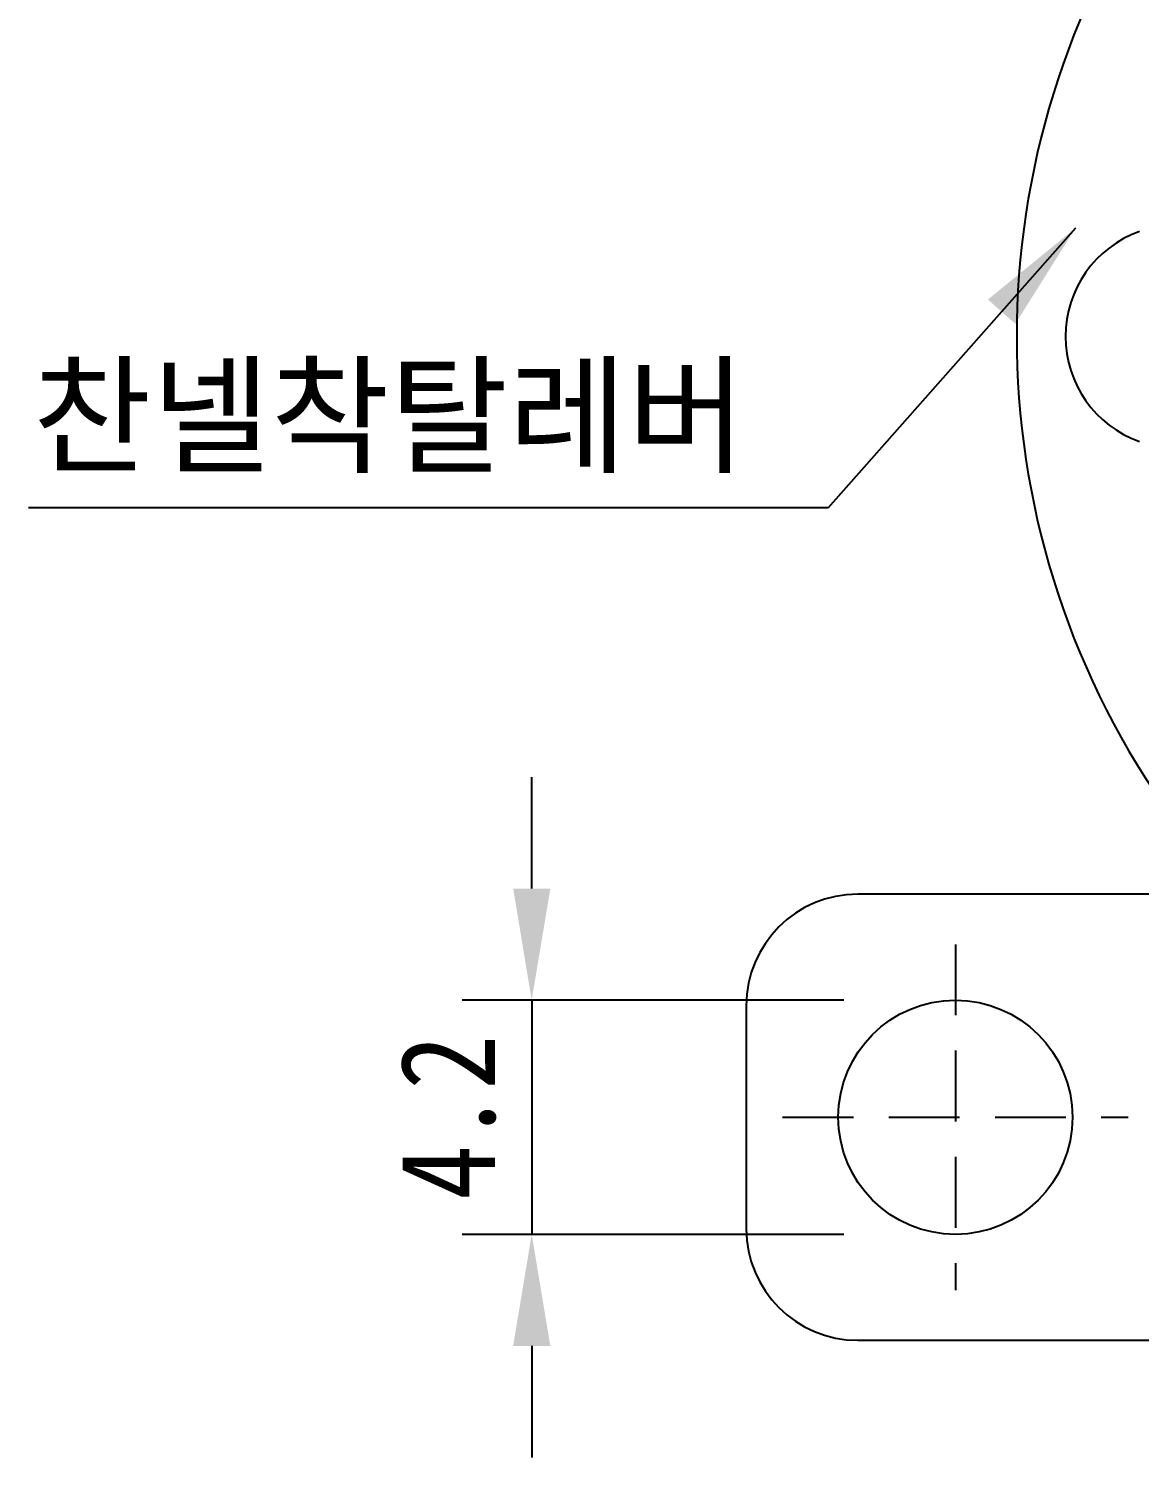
# Model space of a CAD drawing. Header units: millimetres. Extents: x 3555 to 3968, y -1583 to -1296.
# Drawn here: x 3633.51 to 3653.43, y -1434.27 to -1408.65 of the extents above; entities that cross this region are included whole.
import ezdxf

# ---------------------------------------------------------------- set-up
doc = ezdxf.new("R2010")
doc.units = ezdxf.units.MM
doc.linetypes.add('HIDDEN', pattern=[9.525, 6.35, -3.175])
doc.styles.add('굴림', font='', dxfattribs={"width": 0.9})
doc.styles.get('굴림').set_extended_font_data('GulimChe')
doc.dimstyles.new('ISO-25', dxfattribs={"dimtxt": 1.7, "dimasz": 2, "dimexe": 1.25, "dimexo": 2, "dimtad": 1, "dimzin": 9, "dimdsep": 46, "dimtxsty": '굴림', "dimcen": 2.5, "dimclrd": 4, "dimclre": 4, "dimclrt": 4, "dimadec": 0, "dimazin": 0, "dimtfac": 1, "dimtmove": 0, "dimatfit": 3, "dimfxl": 1, "dimarcsym": 0})

# ---------------------------------------------------------------- blocks, each defined once
blk = doc.blocks.new('*D39')
at = {"color": 4, "lineweight": -2, "ltscale": 0.3, "transparency": 16777216}
for p, q in [((3642.531, -1424.073), (3642.531, -1422.073)), ((3648.129, -1426.073), (3641.281, -1426.073)), ((3642.531, -1426.073), (3642.531, -1430.273)), ((3648.129, -1430.273), (3641.281, -1430.273)), ((3642.531, -1432.273), (3642.531, -1434.273))]:
    blk.add_line(p, q, dxfattribs=at)
at = {"color": 4, "ltscale": 0.3, "transparency": 16777216}
for points in [[(3642.198, -1424.073), (3642.865, -1424.073), (3642.531, -1426.073)], [(3642.198, -1432.273), (3642.865, -1432.273), (3642.531, -1430.273)]]:
    blk.add_solid(points, dxfattribs=at)
at = {"layer": 'DEFPOINTS', "color": 0, "ltscale": 0.3, "transparency": 16777216}
for p in [(3650.129, -1426.073), (3642.531, -1430.273), (3650.129, -1430.273)]:
    blk.add_point(p, dxfattribs=at)
at = {"color": 4, "ltscale": 0.3, "transparency": 16777216, "insert": (3641.035, -1428.173), "char_height": 1.7, "attachment_point": 5, "rotation": 90, "style": '굴림'}
blk.add_mtext('4.2', dxfattribs=at)

msp = doc.modelspace()

# ---------------------------------------------------------------- linework, layer by layer
for p, q in [((3654.629, -1424.173), (3648.379, -1424.173)), ((3646.379, -1426.173), (3646.379, -1430.173)), ((3648.379, -1432.173), (3725.629, -1432.173))]:
    msp.add_line(p, q)
at = {"color": 1, "linetype": 'HIDDEN', "ltscale": 0.2}
for p, q in [((3650.129, -1425.073), (3650.129, -1431.273)), ((3647.029, -1428.173), (3653.229, -1428.173))]:
    msp.add_line(p, q, dxfattribs=at)
msp.add_circle((3650.129, -1428.173), 2.1)
for centre, radius, start, end in [((3665.958, -1414.173), 14.73, 145.2303, 214.7697), ((3654.104, -1414.173), 2, 109.7312, 250.2688), ((3648.379, -1426.173), 2, 90, 180), ((3648.379, -1430.173), 2, 180, 270)]:
    msp.add_arc(centre, radius, start, end)

# ---------------------------------------------------------------- texts
at = {"color": 4, "insert": (3633.579, -1416.623), "char_height": 1.7, "attachment_point": 7}
msp.add_mtext('{\\fGulimChe|b0|i0|c129|p49;찬넬착탈레버}', dxfattribs=at)

# ---------------------------------------------------------------- dimensions: what is measured, and where the dimension line sits
at = {"ltscale": 0.3}
dim = msp.add_linear_dim(base=(3642.531, -1430.273), p1=(3650.129, -1426.073), p2=(3650.129, -1430.273), angle=90, dimstyle='ISO-25', override={"dimasz": 2}, dxfattribs=at)
dim.commit()
dim.dimension.update_dxf_attribs({"geometry": '*D39', "text_midpoint": (3642.531, -1428.173), "dimtype": 160})

# ---------------------------------------------------------------- leaders
msp.add_leader([(3652.282, -1412.229), (3647.845, -1417.248), (3633.509, -1417.248)], dimstyle='ISO-25', override={"dimasz": 2}, dxfattribs=at)

doc.saveas('drawing.dxf')
